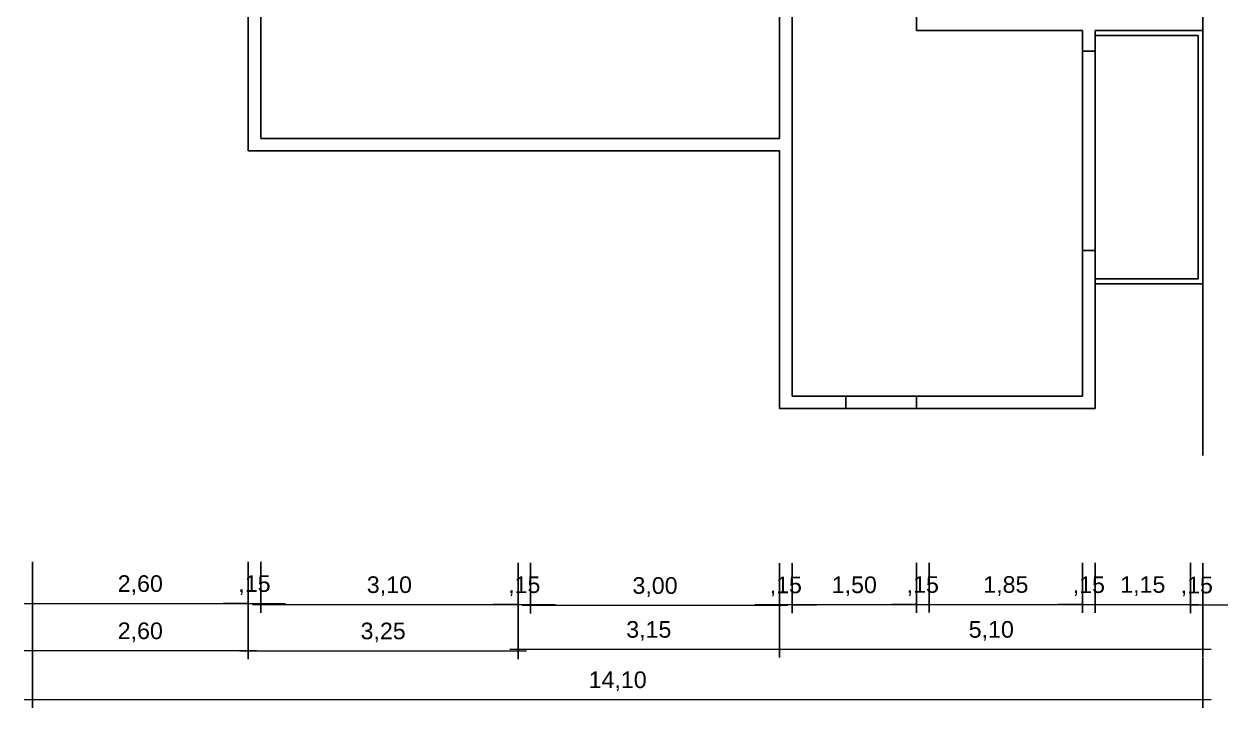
# Model space of a CAD drawing. Header units: metres. Extents: x -81278067020 to 164, y -22607194416 to 57.
# Drawn here: x -81278031.66512 to -81278031.65062, y -22607171.06276 to -22607171.05453 of the extents above; entities that cross this region are included whole.
import ezdxf

# ---------------------------------------------------------------- set-up
doc = ezdxf.new("R2010")
doc.units = ezdxf.units.M
doc.header["$LTSCALE"] = 0.25
doc.linetypes.add('HIDDEN', pattern=[9.525, 6.35, -3.175])
for name, color, linetype in [('ARQ_ALV CT', 5, 'Continuous'), ('ARQ_PISO', 1, 'Continuous'), ('ARQ_PROJ INF 00', 190, 'HIDDEN')]:
    doc.layers.add(name, color=color, linetype=linetype)
doc.layers.add('ARQ_COTA_AZUL', color=5, linetype='Continuous', lineweight=20, true_color=0x0000ff)
doc.styles.add('cota', font='arial.ttf')
doc.dimstyles.new('Info 01 - annot', dxfattribs={"dimtxt": 2, "dimasz": 3, "dimexe": 1, "dimexo": 1, "dimgap": 1, "dimtad": 1, "dimzin": 4, "dimtxsty": 'cota', "dimblk": 'DOTSMALL', "dimcen": 2, "dimdle": 1, "dimclrd": 256, "dimclre": 256, "dimclrt": 1, "dimazin": 2, "dimtfac": 0.09, "dimtix": 1, "dimtmove": 2, "dimatfit": 2, "dimfxl": 5, "dimfxlon": 1, "dimtolj": 1, "dimtzin": 4, "dimlwd": -1, "dimarcsym": 1})

# ---------------------------------------------------------------- blocks, each defined once
blk = doc.blocks.new('_DotSmall')
at = {"color": 0, "linetype": 'ByBlock', "const_width": 0.5}
blk.add_lwpolyline([(-0.0625, 0, 1), (0.0625, 0, 1)], format="xyb", close=True, dxfattribs=at)
blk = doc.blocks.new('*D198')
at = {"layer": 'ARQ_COTA_AZUL', "lineweight": -2, "transparency": 16777216}
for p, q in [((-81278067.018858, -22607194.437781), (-81278067.018858, -22607194.438381)), ((-81278067.004758, -22607194.437781), (-81278067.004758, -22607194.438381))]:
    blk.add_line(p, q, dxfattribs=at)
at = {"layer": 'ARQ_COTA_AZUL', "transparency": 16777216}
blk.add_line((-81278067.018958, -22607194.438281), (-81278067.004658, -22607194.438281), dxfattribs=at)
at = {"layer": 'ARQ_COTA_AZUL', "transparency": 16777216, "xscale": 0.3, "yscale": 0.3, "zscale": 0.3, "rotation": 180}
blk.add_blockref('_DotSmall', (-81278067018.857635, -22607194438.280602), dxfattribs=at)
at = {"layer": 'ARQ_COTA_AZUL', "transparency": 16777216, "xscale": 0.3, "yscale": 0.3, "zscale": 0.3}
blk.add_blockref('_DotSmall', (-81278067004.757645, -22607194438.280602), dxfattribs=at)
at = {"layer": 'ARQ_COTA_AZUL', "color": 1, "transparency": 16777216, "insert": (-81278067.011808, -22607194.43806), "char_height": 0.0002, "attachment_point": 5, "style": 'cota'}
blk.add_mtext('\\A1;14,10', dxfattribs=at)
blk = doc.blocks.new('*D199')
at = {"layer": 'ARQ_COTA_AZUL', "lineweight": -2, "transparency": 16777216}
for p, q in [((-81278067.018858, -22607194.437191), (-81278067.018858, -22607194.437791)), ((-81278067.016258, -22607194.437191), (-81278067.016258, -22607194.437791))]:
    blk.add_line(p, q, dxfattribs=at)
at = {"layer": 'ARQ_COTA_AZUL', "transparency": 16777216}
blk.add_line((-81278067.018958, -22607194.437691), (-81278067.016158, -22607194.437691), dxfattribs=at)
at = {"layer": 'ARQ_COTA_AZUL', "transparency": 16777216, "xscale": 0.3, "yscale": 0.3, "zscale": 0.3, "rotation": 180}
blk.add_blockref('_DotSmall', (-81278067018.857635, -22607194437.691299), dxfattribs=at)
at = {"layer": 'ARQ_COTA_AZUL', "transparency": 16777216, "xscale": 0.3, "yscale": 0.3, "zscale": 0.3}
blk.add_blockref('_DotSmall', (-81278067016.257645, -22607194437.691299), dxfattribs=at)
at = {"layer": 'ARQ_COTA_AZUL', "color": 1, "transparency": 16777216, "insert": (-81278067.017558, -22607194.437471), "char_height": 0.0002, "attachment_point": 5, "style": 'cota'}
blk.add_mtext('\\A1;2,60', dxfattribs=at)
blk = doc.blocks.new('*D200')
at = {"layer": 'ARQ_COTA_AZUL', "lineweight": -2, "transparency": 16777216}
for p, q in [((-81278067.016258, -22607194.437193), (-81278067.016258, -22607194.437793)), ((-81278067.013008, -22607194.437193), (-81278067.013008, -22607194.437793))]:
    blk.add_line(p, q, dxfattribs=at)
at = {"layer": 'ARQ_COTA_AZUL', "transparency": 16777216}
blk.add_line((-81278067.016358, -22607194.437693), (-81278067.012908, -22607194.437693), dxfattribs=at)
at = {"layer": 'ARQ_COTA_AZUL', "transparency": 16777216, "xscale": 0.3, "yscale": 0.3, "zscale": 0.3, "rotation": 180}
blk.add_blockref('_DotSmall', (-81278067016.257645, -22607194437.69276), dxfattribs=at)
at = {"layer": 'ARQ_COTA_AZUL', "transparency": 16777216, "xscale": 0.3, "yscale": 0.3, "zscale": 0.3}
blk.add_blockref('_DotSmall', (-81278067013.007645, -22607194437.69276), dxfattribs=at)
at = {"layer": 'ARQ_COTA_AZUL', "color": 1, "transparency": 16777216, "insert": (-81278067.014633, -22607194.437473), "char_height": 0.0002, "attachment_point": 5, "style": 'cota'}
blk.add_mtext('\\A1;3,25', dxfattribs=at)
blk = doc.blocks.new('*D201')
at = {"layer": 'ARQ_COTA_AZUL', "lineweight": -2, "transparency": 16777216}
for p, q in [((-81278067.013008, -22607194.437175), (-81278067.013008, -22607194.437775)), ((-81278067.009858, -22607194.437175), (-81278067.009858, -22607194.437775))]:
    blk.add_line(p, q, dxfattribs=at)
at = {"layer": 'ARQ_COTA_AZUL', "transparency": 16777216}
blk.add_line((-81278067.013108, -22607194.437675), (-81278067.009758, -22607194.437675), dxfattribs=at)
at = {"layer": 'ARQ_COTA_AZUL', "transparency": 16777216, "xscale": 0.3, "yscale": 0.3, "zscale": 0.3, "rotation": 180}
blk.add_blockref('_DotSmall', (-81278067013.007645, -22607194437.674511), dxfattribs=at)
at = {"layer": 'ARQ_COTA_AZUL', "transparency": 16777216, "xscale": 0.3, "yscale": 0.3, "zscale": 0.3}
blk.add_blockref('_DotSmall', (-81278067009.857635, -22607194437.674511), dxfattribs=at)
at = {"layer": 'ARQ_COTA_AZUL', "color": 1, "transparency": 16777216, "insert": (-81278067.011433, -22607194.437454), "char_height": 0.0002, "attachment_point": 5, "style": 'cota'}
blk.add_mtext('\\A1;3,15', dxfattribs=at)
blk = doc.blocks.new('*D202')
at = {"layer": 'ARQ_COTA_AZUL', "lineweight": -2, "transparency": 16777216}
for p, q in [((-81278067.009858, -22607194.437175), (-81278067.009858, -22607194.437775)), ((-81278067.004758, -22607194.437175), (-81278067.004758, -22607194.437775))]:
    blk.add_line(p, q, dxfattribs=at)
at = {"layer": 'ARQ_COTA_AZUL', "transparency": 16777216}
blk.add_line((-81278067.009958, -22607194.437675), (-81278067.004658, -22607194.437675), dxfattribs=at)
at = {"layer": 'ARQ_COTA_AZUL', "transparency": 16777216, "xscale": 0.3, "yscale": 0.3, "zscale": 0.3, "rotation": 180}
blk.add_blockref('_DotSmall', (-81278067009.857635, -22607194437.674511), dxfattribs=at)
at = {"layer": 'ARQ_COTA_AZUL', "transparency": 16777216, "xscale": 0.3, "yscale": 0.3, "zscale": 0.3}
blk.add_blockref('_DotSmall', (-81278067004.757645, -22607194437.674511), dxfattribs=at)
at = {"layer": 'ARQ_COTA_AZUL', "color": 1, "transparency": 16777216, "insert": (-81278067.007308, -22607194.437454), "char_height": 0.0002, "attachment_point": 5, "style": 'cota'}
blk.add_mtext('\\A1;5,10', dxfattribs=at)
blk = doc.blocks.new('*D203')
at = {"layer": 'ARQ_COTA_AZUL', "lineweight": -2, "transparency": 16777216}
for p, q in [((-81278067.018858, -22607194.436624), (-81278067.018858, -22607194.437224)), ((-81278067.016258, -22607194.436624), (-81278067.016258, -22607194.437224))]:
    blk.add_line(p, q, dxfattribs=at)
at = {"layer": 'ARQ_COTA_AZUL', "transparency": 16777216}
blk.add_line((-81278067.018958, -22607194.437124), (-81278067.016158, -22607194.437124), dxfattribs=at)
at = {"layer": 'ARQ_COTA_AZUL', "transparency": 16777216, "xscale": 0.3, "yscale": 0.3, "zscale": 0.3, "rotation": 180}
blk.add_blockref('_DotSmall', (-81278067018.857635, -22607194437.123631), dxfattribs=at)
at = {"layer": 'ARQ_COTA_AZUL', "transparency": 16777216, "xscale": 0.3, "yscale": 0.3, "zscale": 0.3}
blk.add_blockref('_DotSmall', (-81278067016.257645, -22607194437.123631), dxfattribs=at)
at = {"layer": 'ARQ_COTA_AZUL', "color": 1, "transparency": 16777216, "insert": (-81278067.017558, -22607194.436903), "char_height": 0.0002, "attachment_point": 5, "style": 'cota'}
blk.add_mtext('\\A1;2,60', dxfattribs=at)
blk = doc.blocks.new('*D204')
at = {"layer": 'ARQ_COTA_AZUL', "lineweight": -2, "transparency": 16777216}
for p, q in [((-81278067.016258, -22607194.436624), (-81278067.016258, -22607194.437224)), ((-81278067.016108, -22607194.436624), (-81278067.016108, -22607194.437224))]:
    blk.add_line(p, q, dxfattribs=at)
at = {"layer": 'ARQ_COTA_AZUL', "transparency": 16777216}
for p, q in [((-81278067.016258, -22607194.437124), (-81278067.016558, -22607194.437124)), ((-81278067.016258, -22607194.437124), (-81278067.016108, -22607194.437124)), ((-81278067.016108, -22607194.437124), (-81278067.015808, -22607194.437124))]:
    blk.add_line(p, q, dxfattribs=at)
at = {"layer": 'ARQ_COTA_AZUL', "transparency": 16777216, "xscale": 0.3, "yscale": 0.3, "zscale": 0.3}
blk.add_blockref('_DotSmall', (-81278067016.257645, -22607194437.123631), dxfattribs=at)
at = {"layer": 'ARQ_COTA_AZUL', "transparency": 16777216, "xscale": 0.3, "yscale": 0.3, "zscale": 0.3, "rotation": 180}
blk.add_blockref('_DotSmall', (-81278067016.107635, -22607194437.123631), dxfattribs=at)
at = {"layer": 'ARQ_COTA_AZUL', "color": 1, "transparency": 16777216, "insert": (-81278067.016183, -22607194.436903), "char_height": 0.0002, "attachment_point": 5, "style": 'cota'}
blk.add_mtext('\\A1;,15', dxfattribs=at)
blk = doc.blocks.new('*D205')
at = {"layer": 'ARQ_COTA_AZUL', "lineweight": -2, "transparency": 16777216}
for p, q in [((-81278067.016108, -22607194.436636), (-81278067.016108, -22607194.437236)), ((-81278067.013008, -22607194.436636), (-81278067.013008, -22607194.437236))]:
    blk.add_line(p, q, dxfattribs=at)
at = {"layer": 'ARQ_COTA_AZUL', "transparency": 16777216}
blk.add_line((-81278067.016208, -22607194.437136), (-81278067.012908, -22607194.437136), dxfattribs=at)
at = {"layer": 'ARQ_COTA_AZUL', "transparency": 16777216, "xscale": 0.3, "yscale": 0.3, "zscale": 0.3, "rotation": 180}
blk.add_blockref('_DotSmall', (-81278067016.107635, -22607194437.13644), dxfattribs=at)
at = {"layer": 'ARQ_COTA_AZUL', "transparency": 16777216, "xscale": 0.3, "yscale": 0.3, "zscale": 0.3}
blk.add_blockref('_DotSmall', (-81278067013.007645, -22607194437.13644), dxfattribs=at)
at = {"layer": 'ARQ_COTA_AZUL', "color": 1, "transparency": 16777216, "insert": (-81278067.014558, -22607194.436916), "char_height": 0.0002, "attachment_point": 5, "style": 'cota'}
blk.add_mtext('\\A1;3,10', dxfattribs=at)
blk = doc.blocks.new('*D206')
at = {"layer": 'ARQ_COTA_AZUL', "lineweight": -2, "transparency": 16777216}
for p, q in [((-81278067.013008, -22607194.436636), (-81278067.013008, -22607194.437236)), ((-81278067.012858, -22607194.436636), (-81278067.012858, -22607194.437236))]:
    blk.add_line(p, q, dxfattribs=at)
at = {"layer": 'ARQ_COTA_AZUL', "transparency": 16777216}
for p, q in [((-81278067.013008, -22607194.437136), (-81278067.013308, -22607194.437136)), ((-81278067.013008, -22607194.437136), (-81278067.012858, -22607194.437136)), ((-81278067.012858, -22607194.437136), (-81278067.012558, -22607194.437136))]:
    blk.add_line(p, q, dxfattribs=at)
at = {"layer": 'ARQ_COTA_AZUL', "transparency": 16777216, "xscale": 0.3, "yscale": 0.3, "zscale": 0.3}
blk.add_blockref('_DotSmall', (-81278067013.007645, -22607194437.13644), dxfattribs=at)
at = {"layer": 'ARQ_COTA_AZUL', "transparency": 16777216, "xscale": 0.3, "yscale": 0.3, "zscale": 0.3, "rotation": 180}
blk.add_blockref('_DotSmall', (-81278067012.857635, -22607194437.13644), dxfattribs=at)
at = {"layer": 'ARQ_COTA_AZUL', "color": 1, "transparency": 16777216, "insert": (-81278067.012933, -22607194.436916), "char_height": 0.0002, "attachment_point": 5, "style": 'cota'}
blk.add_mtext('\\A1;,15', dxfattribs=at)
blk = doc.blocks.new('*D207')
at = {"layer": 'ARQ_COTA_AZUL', "lineweight": -2, "transparency": 16777216}
for p, q in [((-81278067.012858, -22607194.436646), (-81278067.012858, -22607194.437246)), ((-81278067.009858, -22607194.436646), (-81278067.009858, -22607194.437246))]:
    blk.add_line(p, q, dxfattribs=at)
at = {"layer": 'ARQ_COTA_AZUL', "transparency": 16777216}
blk.add_line((-81278067.012958, -22607194.437146), (-81278067.009758, -22607194.437146), dxfattribs=at)
at = {"layer": 'ARQ_COTA_AZUL', "transparency": 16777216, "xscale": 0.3, "yscale": 0.3, "zscale": 0.3, "rotation": 180}
blk.add_blockref('_DotSmall', (-81278067012.857635, -22607194437.14608), dxfattribs=at)
at = {"layer": 'ARQ_COTA_AZUL', "transparency": 16777216, "xscale": 0.3, "yscale": 0.3, "zscale": 0.3}
blk.add_blockref('_DotSmall', (-81278067009.857635, -22607194437.14608), dxfattribs=at)
at = {"layer": 'ARQ_COTA_AZUL', "color": 1, "transparency": 16777216, "insert": (-81278067.011358, -22607194.436926), "char_height": 0.0002, "attachment_point": 5, "style": 'cota'}
blk.add_mtext('\\A1;3,00', dxfattribs=at)
blk = doc.blocks.new('*D208')
at = {"layer": 'ARQ_COTA_AZUL', "lineweight": -2, "transparency": 16777216}
for p, q in [((-81278067.009858, -22607194.436639), (-81278067.009858, -22607194.437239)), ((-81278067.009708, -22607194.436639), (-81278067.009708, -22607194.437239))]:
    blk.add_line(p, q, dxfattribs=at)
at = {"layer": 'ARQ_COTA_AZUL', "transparency": 16777216}
for p, q in [((-81278067.009858, -22607194.437139), (-81278067.010158, -22607194.437139)), ((-81278067.009708, -22607194.437139), (-81278067.009858, -22607194.437139)), ((-81278067.009708, -22607194.437139), (-81278067.009408, -22607194.437139))]:
    blk.add_line(p, q, dxfattribs=at)
at = {"layer": 'ARQ_COTA_AZUL', "transparency": 16777216, "xscale": 0.3, "yscale": 0.3, "zscale": 0.3}
blk.add_blockref('_DotSmall', (-81278067009.857635, -22607194437.139481), dxfattribs=at)
at = {"layer": 'ARQ_COTA_AZUL', "transparency": 16777216, "xscale": 0.3, "yscale": 0.3, "zscale": 0.3, "rotation": 180}
blk.add_blockref('_DotSmall', (-81278067009.707642, -22607194437.139481), dxfattribs=at)
at = {"layer": 'ARQ_COTA_AZUL', "color": 1, "transparency": 16777216, "insert": (-81278067.009783, -22607194.436919), "char_height": 0.0002, "attachment_point": 5, "style": 'cota'}
blk.add_mtext('\\A1;,15', dxfattribs=at)
blk = doc.blocks.new('*D209')
at = {"layer": 'ARQ_COTA_AZUL', "lineweight": -2, "transparency": 16777216}
for p, q in [((-81278067.009708, -22607194.436637), (-81278067.009708, -22607194.437237)), ((-81278067.008208, -22607194.436637), (-81278067.008208, -22607194.437237))]:
    blk.add_line(p, q, dxfattribs=at)
at = {"layer": 'ARQ_COTA_AZUL', "transparency": 16777216}
blk.add_line((-81278067.009808, -22607194.437137), (-81278067.008108, -22607194.437137), dxfattribs=at)
at = {"layer": 'ARQ_COTA_AZUL', "transparency": 16777216, "xscale": 0.3, "yscale": 0.3, "zscale": 0.3, "rotation": 180}
blk.add_blockref('_DotSmall', (-81278067009.707642, -22607194437.137199), dxfattribs=at)
at = {"layer": 'ARQ_COTA_AZUL', "transparency": 16777216, "xscale": 0.3, "yscale": 0.3, "zscale": 0.3}
blk.add_blockref('_DotSmall', (-81278067008.207642, -22607194437.137199), dxfattribs=at)
at = {"layer": 'ARQ_COTA_AZUL', "color": 1, "transparency": 16777216, "insert": (-81278067.008958, -22607194.436917), "char_height": 0.0002, "attachment_point": 5, "style": 'cota'}
blk.add_mtext('\\A1;1,50', dxfattribs=at)
blk = doc.blocks.new('*D210')
at = {"layer": 'ARQ_COTA_AZUL', "lineweight": -2, "transparency": 16777216}
for p, q in [((-81278067.008208, -22607194.436634), (-81278067.008208, -22607194.437234)), ((-81278067.008058, -22607194.436634), (-81278067.008058, -22607194.437234))]:
    blk.add_line(p, q, dxfattribs=at)
at = {"layer": 'ARQ_COTA_AZUL', "transparency": 16777216}
for p, q in [((-81278067.008208, -22607194.437134), (-81278067.008508, -22607194.437134)), ((-81278067.008208, -22607194.437134), (-81278067.008058, -22607194.437134)), ((-81278067.008058, -22607194.437134), (-81278067.007758, -22607194.437134))]:
    blk.add_line(p, q, dxfattribs=at)
at = {"layer": 'ARQ_COTA_AZUL', "transparency": 16777216, "xscale": 0.3, "yscale": 0.3, "zscale": 0.3}
blk.add_blockref('_DotSmall', (-81278067008.207642, -22607194437.134449), dxfattribs=at)
at = {"layer": 'ARQ_COTA_AZUL', "transparency": 16777216, "xscale": 0.3, "yscale": 0.3, "zscale": 0.3, "rotation": 180}
blk.add_blockref('_DotSmall', (-81278067008.057632, -22607194437.134449), dxfattribs=at)
at = {"layer": 'ARQ_COTA_AZUL', "color": 1, "transparency": 16777216, "insert": (-81278067.008133, -22607194.436914), "char_height": 0.0002, "attachment_point": 5, "style": 'cota'}
blk.add_mtext('\\A1;,15', dxfattribs=at)
blk = doc.blocks.new('*D211')
at = {"layer": 'ARQ_COTA_AZUL', "lineweight": -2, "transparency": 16777216}
for p, q in [((-81278067.008058, -22607194.436634), (-81278067.008058, -22607194.437234)), ((-81278067.006208, -22607194.436634), (-81278067.006208, -22607194.437234))]:
    blk.add_line(p, q, dxfattribs=at)
at = {"layer": 'ARQ_COTA_AZUL', "transparency": 16777216}
blk.add_line((-81278067.008158, -22607194.437134), (-81278067.006108, -22607194.437134), dxfattribs=at)
at = {"layer": 'ARQ_COTA_AZUL', "transparency": 16777216, "xscale": 0.3, "yscale": 0.3, "zscale": 0.3, "rotation": 180}
blk.add_blockref('_DotSmall', (-81278067008.057632, -22607194437.134491), dxfattribs=at)
at = {"layer": 'ARQ_COTA_AZUL', "transparency": 16777216, "xscale": 0.3, "yscale": 0.3, "zscale": 0.3}
blk.add_blockref('_DotSmall', (-81278067006.207642, -22607194437.134491), dxfattribs=at)
at = {"layer": 'ARQ_COTA_AZUL', "color": 1, "transparency": 16777216, "insert": (-81278067.007133, -22607194.436914), "char_height": 0.0002, "attachment_point": 5, "style": 'cota'}
blk.add_mtext('\\A1;1,85', dxfattribs=at)
blk = doc.blocks.new('*D212')
at = {"layer": 'ARQ_COTA_AZUL', "lineweight": -2, "transparency": 16777216}
for p, q in [((-81278067.006208, -22607194.436636), (-81278067.006208, -22607194.437236)), ((-81278067.006058, -22607194.436636), (-81278067.006058, -22607194.437236))]:
    blk.add_line(p, q, dxfattribs=at)
at = {"layer": 'ARQ_COTA_AZUL', "transparency": 16777216}
for p, q in [((-81278067.006208, -22607194.437136), (-81278067.006508, -22607194.437136)), ((-81278067.006208, -22607194.437136), (-81278067.006058, -22607194.437136)), ((-81278067.006058, -22607194.437136), (-81278067.005758, -22607194.437136))]:
    blk.add_line(p, q, dxfattribs=at)
at = {"layer": 'ARQ_COTA_AZUL', "transparency": 16777216, "xscale": 0.3, "yscale": 0.3, "zscale": 0.3}
blk.add_blockref('_DotSmall', (-81278067006.207642, -22607194437.135929), dxfattribs=at)
at = {"layer": 'ARQ_COTA_AZUL', "transparency": 16777216, "xscale": 0.3, "yscale": 0.3, "zscale": 0.3, "rotation": 180}
blk.add_blockref('_DotSmall', (-81278067006.057632, -22607194437.135929), dxfattribs=at)
at = {"layer": 'ARQ_COTA_AZUL', "color": 1, "transparency": 16777216, "insert": (-81278067.006133, -22607194.436916), "char_height": 0.0002, "attachment_point": 5, "style": 'cota'}
blk.add_mtext('\\A1;,15', dxfattribs=at)
blk = doc.blocks.new('*D213')
at = {"layer": 'ARQ_COTA_AZUL', "lineweight": -2, "transparency": 16777216}
for p, q in [((-81278067.006058, -22607194.436634), (-81278067.006058, -22607194.437234)), ((-81278067.004908, -22607194.436634), (-81278067.004908, -22607194.437234))]:
    blk.add_line(p, q, dxfattribs=at)
at = {"layer": 'ARQ_COTA_AZUL', "transparency": 16777216}
blk.add_line((-81278067.006158, -22607194.437134), (-81278067.004808, -22607194.437134), dxfattribs=at)
at = {"layer": 'ARQ_COTA_AZUL', "transparency": 16777216, "xscale": 0.3, "yscale": 0.3, "zscale": 0.3, "rotation": 180}
blk.add_blockref('_DotSmall', (-81278067006.057632, -22607194437.134399), dxfattribs=at)
at = {"layer": 'ARQ_COTA_AZUL', "transparency": 16777216, "xscale": 0.3, "yscale": 0.3, "zscale": 0.3}
blk.add_blockref('_DotSmall', (-81278067004.907639, -22607194437.134399), dxfattribs=at)
at = {"layer": 'ARQ_COTA_AZUL', "color": 1, "transparency": 16777216, "insert": (-81278067.005483, -22607194.436914), "char_height": 0.0002, "attachment_point": 5, "style": 'cota'}
blk.add_mtext('\\A1;1,15', dxfattribs=at)
blk = doc.blocks.new('*D252')
at = {"layer": 'ARQ_COTA_AZUL', "lineweight": -2, "transparency": 16777216}
for p, q in [((-81278067.004908, -22607194.43664), (-81278067.004908, -22607194.43724)), ((-81278067.004758, -22607194.43664), (-81278067.004758, -22607194.43724))]:
    blk.add_line(p, q, dxfattribs=at)
at = {"layer": 'ARQ_COTA_AZUL', "transparency": 16777216}
for p, q in [((-81278067.004908, -22607194.43714), (-81278067.005208, -22607194.43714)), ((-81278067.004908, -22607194.43714), (-81278067.004758, -22607194.43714)), ((-81278067.004758, -22607194.43714), (-81278067.004458, -22607194.43714))]:
    blk.add_line(p, q, dxfattribs=at)
at = {"layer": 'ARQ_COTA_AZUL', "transparency": 16777216, "xscale": 0.3, "yscale": 0.3, "zscale": 0.3}
blk.add_blockref('_DotSmall', (-81278067004.907639, -22607194437.140148), dxfattribs=at)
at = {"layer": 'ARQ_COTA_AZUL', "transparency": 16777216, "xscale": 0.3, "yscale": 0.3, "zscale": 0.3, "rotation": 180}
blk.add_blockref('_DotSmall', (-81278067004.757645, -22607194437.140148), dxfattribs=at)
at = {"layer": 'ARQ_COTA_AZUL', "color": 1, "transparency": 16777216, "insert": (-81278067.004833, -22607194.43692), "char_height": 0.0002, "attachment_point": 5, "style": 'cota'}
blk.add_mtext('\\A1;,15', dxfattribs=at)
blk = doc.blocks.new('blocos_diversos')
blk.add_line((-81278067.004758, -22607194.433277), (-81278067.004758, -22607194.435343))
at = {"layer": 'ARQ_ALV CT'}
for p, q in [((-81278067.016258, -22607194.431677), (-81278067.016258, -22607194.429327)), ((-81278067.016108, -22607194.431527), (-81278067.016108, -22607194.429327)), ((-81278067.009858, -22607194.431527), (-81278067.009858, -22607194.429627)), ((-81278067.009708, -22607194.429627), (-81278067.009708, -22607194.431677)), ((-81278067.008208, -22607194.430227), (-81278067.008208, -22607194.429977)), ((-81278067.004758, -22607194.429902), (-81278067.004758, -22607194.430227)), ((-81278067.006208, -22607194.430227), (-81278067.008208, -22607194.430227)), ((-81278067.006208, -22607194.430227), (-81278067.006208, -22607194.430477)), ((-81278067.006058, -22607194.430477), (-81278067.006058, -22607194.430227)), ((-81278067.006058, -22607194.430227), (-81278067.004758, -22607194.430227)), ((-81278067.006058, -22607194.430287), (-81278067.004818, -22607194.430287)), ((-81278067.006058, -22607194.430477), (-81278067.006208, -22607194.430477)), ((-81278067.006208, -22607194.430477), (-81278067.006058, -22607194.430477)), ((-81278067.006208, -22607194.432877), (-81278067.006208, -22607194.430477)), ((-81278067.006058, -22607194.433277), (-81278067.006058, -22607194.430477)), ((-81278067.009858, -22607194.431527), (-81278067.016108, -22607194.431527)), ((-81278067.009858, -22607194.431677), (-81278067.016258, -22607194.431677)), ((-81278067.009858, -22607194.434777), (-81278067.009858, -22607194.431677)), ((-81278067.009708, -22607194.434627), (-81278067.009708, -22607194.431677)), ((-81278067.006058, -22607194.432877), (-81278067.006208, -22607194.432877)), ((-81278067.006208, -22607194.433277), (-81278067.006208, -22607194.432877)), ((-81278067.006208, -22607194.432877), (-81278067.006208, -22607194.432877)), ((-81278067.006058, -22607194.434777), (-81278067.006058, -22607194.432877)), ((-81278067.006208, -22607194.434627), (-81278067.006208, -22607194.433277)), ((-81278067.006058, -22607194.434777), (-81278067.006058, -22607194.433277)), ((-81278067.009708, -22607194.434627), (-81278067.009058, -22607194.434627)), ((-81278067.009058, -22607194.434627), (-81278067.009058, -22607194.434777)), ((-81278067.009058, -22607194.434627), (-81278067.008208, -22607194.434627)), ((-81278067.008208, -22607194.434627), (-81278067.008208, -22607194.434777)), ((-81278067.008208, -22607194.434627), (-81278067.006208, -22607194.434627)), ((-81278067.009858, -22607194.434777), (-81278067.009058, -22607194.434777)), ((-81278067.009058, -22607194.434777), (-81278067.008208, -22607194.434777)), ((-81278067.008208, -22607194.434777), (-81278067.006058, -22607194.434777))]:
    blk.add_line(p, q, dxfattribs=at)
at = {"layer": 'ARQ_PROJ INF 00'}
for p, q in [((-81278067.004818, -22607194.430287), (-81278067.004818, -22607194.433217)), ((-81278067.004758, -22607194.430227), (-81278067.004758, -22607194.433277)), ((-81278067.006058, -22607194.433217), (-81278067.004818, -22607194.433217)), ((-81278067.006058, -22607194.433277), (-81278067.004758, -22607194.433277))]:
    blk.add_line(p, q, dxfattribs=at)
at = {"layer": 'ARQ_COTA_AZUL'}
for base, p1, p2, picture, middle in [((-81278067.004758, -22607194.43714), (-81278067.004908, -22607194.428577), (-81278067.004758, -22607194.428577), '*D252', (-81278067.004833, -22607194.43692)), ((-81278067.008208, -22607194.437137), (-81278067.009708, -22607194.428741), (-81278067.008208, -22607194.428741), '*D209', (-81278067.008958, -22607194.436917)), ((-81278067.008058, -22607194.437134), (-81278067.008208, -22607194.428727), (-81278067.008058, -22607194.428727), '*D210', (-81278067.008133, -22607194.436914)), ((-81278067.006208, -22607194.437134), (-81278067.008058, -22607194.428727), (-81278067.006208, -22607194.428727), '*D211', (-81278067.007133, -22607194.436914)), ((-81278067.009858, -22607194.437675), (-81278067.013008, -22607194.429177), (-81278067.009858, -22607194.429177), '*D201', (-81278067.011433, -22607194.437454)), ((-81278067.012858, -22607194.437136), (-81278067.013008, -22607194.429177), (-81278067.012858, -22607194.429177), '*D206', (-81278067.012933, -22607194.436916)), ((-81278067.016258, -22607194.437691), (-81278067.018858, -22607194.429327), (-81278067.016258, -22607194.429327), '*D199', (-81278067.017558, -22607194.437471)), ((-81278067.016258, -22607194.437124), (-81278067.018858, -22607194.429327), (-81278067.016258, -22607194.429327), '*D203', (-81278067.017558, -22607194.436903)), ((-81278067.013008, -22607194.437693), (-81278067.016258, -22607194.429327), (-81278067.013008, -22607194.429327), '*D200', (-81278067.014633, -22607194.437473)), ((-81278067.016108, -22607194.437124), (-81278067.016258, -22607194.429327), (-81278067.016108, -22607194.429327), '*D204', (-81278067.016183, -22607194.436903)), ((-81278067.013008, -22607194.437136), (-81278067.016108, -22607194.429327), (-81278067.013008, -22607194.429327), '*D205', (-81278067.014558, -22607194.436916)), ((-81278067.009858, -22607194.437146), (-81278067.012858, -22607194.429362), (-81278067.009858, -22607194.429362), '*D207', (-81278067.011358, -22607194.436926)), ((-81278067.004908, -22607194.437134), (-81278067.006058, -22607194.430227), (-81278067.004908, -22607194.430227), '*D213', (-81278067.005483, -22607194.436914)), ((-81278067.009858, -22607194.437139), (-81278067.009708, -22607194.434627), (-81278067.009858, -22607194.434627), '*D208', (-81278067.009783, -22607194.436919)), ((-81278067.006058, -22607194.437136), (-81278067.006208, -22607194.434627), (-81278067.006058, -22607194.434627), '*D212', (-81278067.006133, -22607194.436916)), ((-81278067.004758, -22607194.437675), (-81278067.009858, -22607194.434777), (-81278067.004758, -22607194.434777), '*D202', (-81278067.007308, -22607194.437454)), ((-81278067.004758, -22607194.438281), (-81278067.018858, -22607194.43622), (-81278067.004758, -22607194.43622), '*D198', (-81278067.011808, -22607194.43806))]:
    dim = blk.add_linear_dim(base=base, p1=p1, p2=p2, dimstyle='Info 01 - annot', dxfattribs=at)
    dim.commit()
    dim.dimension.update_dxf_attribs({"geometry": picture, "text_midpoint": middle})

msp = doc.modelspace()

# ---------------------------------------------------------------- block references
at = {"layer": 'ARQ_PISO'}
msp.add_blockref('blocos_diversos', (35.353833, 23.375625), dxfattribs=at)

doc.saveas('drawing.dxf')
